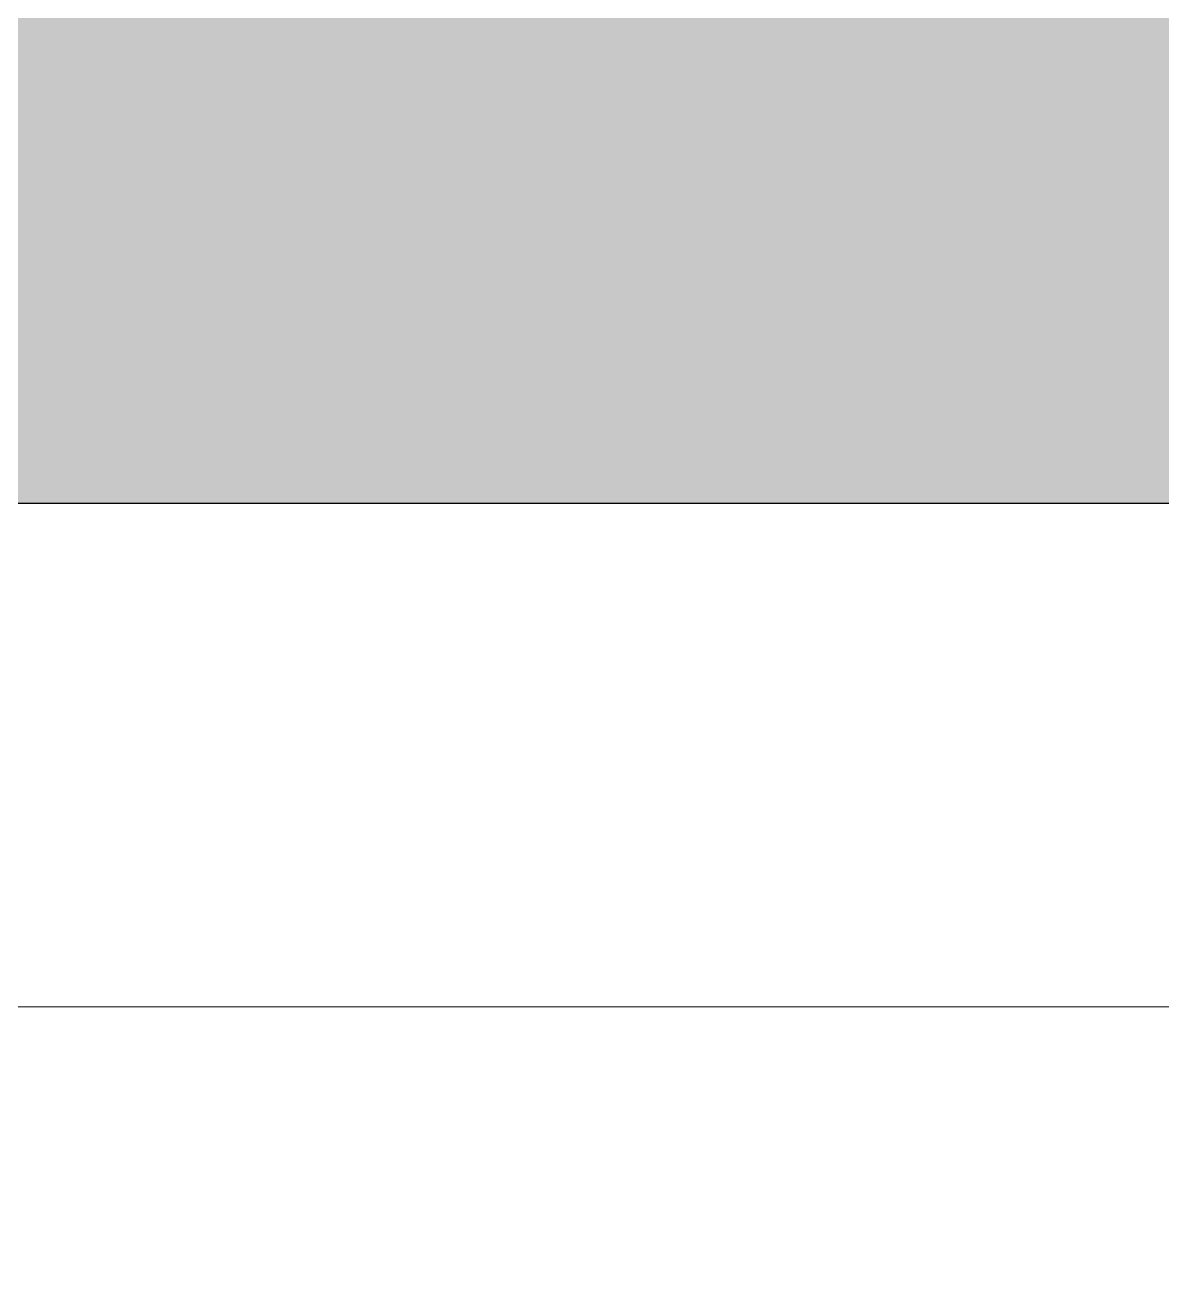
# Model space of a CAD drawing. Header units: inches. Extents: x -4110 to -1807, y 9775 to 11251.
# Drawn here: x -3854.371 to -3852.96, y 10318.639 to 10320.195 of the extents above; entities that cross this region are included whole.
import ezdxf

# ---------------------------------------------------------------- set-up
doc = ezdxf.new("R2010")
doc.units = ezdxf.units.IN
doc.header["$MEASUREMENT"] = 0
for name, color, linetype, lineweight in [('0-1', 7, 'Continuous', 5), ('0-3', 7, 'Continuous', 9), ('A-DETL-GENF-HDLN-2', 1, 'Continuous', 18), ('A-GLAZ-4', 50, 'Continuous', 30), ('A-WALL-PATT-2', 253, 'Continuous', 9)]:
    doc.layers.add(name, color=color, linetype=linetype, lineweight=lineweight)

# ---------------------------------------------------------------- blocks, each defined once
blk = doc.blocks.new('Window-Double_Hung-Marvin-Essential - ESDH3066 - 3rd floor-3357212-ENLARGED RCP - 3RD FLOOR PLAN - WEST')
at = {"layer": 'A-DETL-GENF-HDLN-2'}
blk.add_line((-17.125, -1.1562), (-17.125, 4.1875), dxfattribs=at)
at = {"layer": 'A-GLAZ-4'}
blk.add_line((-17.75, -1.1562), (-17.75, 4.1875), dxfattribs=at)
blk = doc.blocks.new('CTR - 1st Phase - Shell_rvt-1-ENLARGED RCP - 3RD FLOOR PLAN - WEST')
at = {"layer": 'A-WALL-PATT-2'}
h = blk.add_hatch(dxfattribs=at)
h.set_pattern_fill('FP_2', color=256, style=0, pattern_type=2)
h.set_pattern_definition([(161.57, (0.32, 0.32), (-2.560496185, -0.000537386), [0, -18.214, 2.022, 0]), (18.43, (-0.32, 0.32), (-2.560496185, 0.000537386), [0, -18.214, 2.022, 0]), (108.43, (0.32, 0.32), (1.27922091, -6.400876726), [6.07, -14.166]), (71.57, (-0.32, 0.32), (1.27922091, 6.400876726), [6.07, -14.166])])
h.paths.add_polyline_path([(-3857.9737, 9982.9394), (-3852.4737, 9982.9394), (-3852.4737, 10015.2378), (-3857.9737, 10015.2378), (-3857.9737, 10003.6064)], flags=0)
h.paths.add_polyline_path([(-3857.9737, 10050.7378), (-3852.4737, 10050.7378), (-3852.4737, 10051.241), (-3857.9737, 10051.241)], flags=0)
h.paths.add_polyline_path([(-3857.2237, 10086.741), (-3852.4737, 10086.741), (-3852.4737, 10132.9019), (-3857.9737, 10132.9019), (-3857.9737, 10086.741)], flags=0)
h.paths.add_polyline_path([(-3852.4737, 10204.4019), (-3852.4737, 10284.1019), (-3857.9737, 10284.1019), (-3857.9737, 10204.4019), (-3855.8175, 10204.4019)], flags=0)
h.paths.add_polyline_path([(-3857.9737, 10319.6019), (-3852.4737, 10319.6019), (-3852.4737, 10360.7144), (-3857.9737, 10360.7144), (-3857.9737, 10332.1282)], flags=0)
h.paths.add_polyline_path([(-3857.9737, 10388.5894), (-3852.4737, 10388.5894), (-3852.4737, 10437.6378), (-3857.9737, 10437.6378), (-3857.9737, 10393.7261)], flags=0)
h.paths.add_polyline_path([(-3852.4737, 10473.1378), (-3852.4737, 10473.641), (-3857.9737, 10473.641), (-3857.9737, 10473.1378), (-3857.1925, 10473.1378)], flags=0)
h.paths.add_polyline_path([(-3857.9737, 10509.141), (-3852.4737, 10509.141), (-3852.4737, 10591.3019), (-3857.9737, 10591.3019), (-3857.9737, 10547.6894)], flags=0)
h.paths.add_polyline_path([(-3857.2237, 10626.8019), (-3852.4737, 10626.8019), (-3852.4737, 10632.1019), (-3857.9737, 10632.1019), (-3857.9737, 10626.8019)], flags=0)
h.paths.add_polyline_path([(-3857.9737, 10703.6019), (-3852.4737, 10703.6019), (-3852.4737, 10712.2519), (-3857.9737, 10712.2519)], flags=0)
h.paths.add_polyline_path([(-3852.4737, 10740.1269), (-3852.4737, 10783.3019), (-3857.9737, 10783.3019), (-3857.9737, 10740.1269)], flags=0)
h.paths.add_polyline_path([(-3857.2237, 10818.8019), (-3852.4737, 10818.8019), (-3852.4737, 10860.1019), (-3857.9737, 10860.1019), (-3857.9737, 10818.8019)], flags=0)
h.paths.add_polyline_path([(-3852.4737, 10895.6019), (-3852.4737, 10936.2519), (-3857.9737, 10936.2519), (-3857.9737, 10895.6019), (-3857.1925, 10895.6019)], flags=0)
h.paths.add_polyline_path([(-3852.4737, 10964.1269), (-3852.4737, 11011.1769), (-3857.9737, 11011.1769), (-3857.9737, 10964.1269)], flags=0)
h.paths.add_polyline_path([(-3855.8175, 11082.6769), (-3852.4737, 11082.6769), (-3852.4737, 11153.4327), (-3857.9737, 11153.4327), (-3857.9737, 11082.6769), (-3855.8487, 11082.6769)], flags=0)
at = {"layer": '0-3', "rotation": 269.9999999999999}
blk.add_blockref('Window-Double_Hung-Marvin-Essential - ESDH3066 - 3rd floor-3357212-ENLARGED RCP - 3RD FLOOR PLAN - WEST', (-3856.0362, 10301.8519), dxfattribs=at)

msp = doc.modelspace()

# ---------------------------------------------------------------- block references
at = {"layer": '0-1'}
msp.add_blockref('CTR - 1st Phase - Shell_rvt-1-ENLARGED RCP - 3RD FLOOR PLAN - WEST', (0, 0), dxfattribs=at)

doc.saveas('drawing.dxf')
